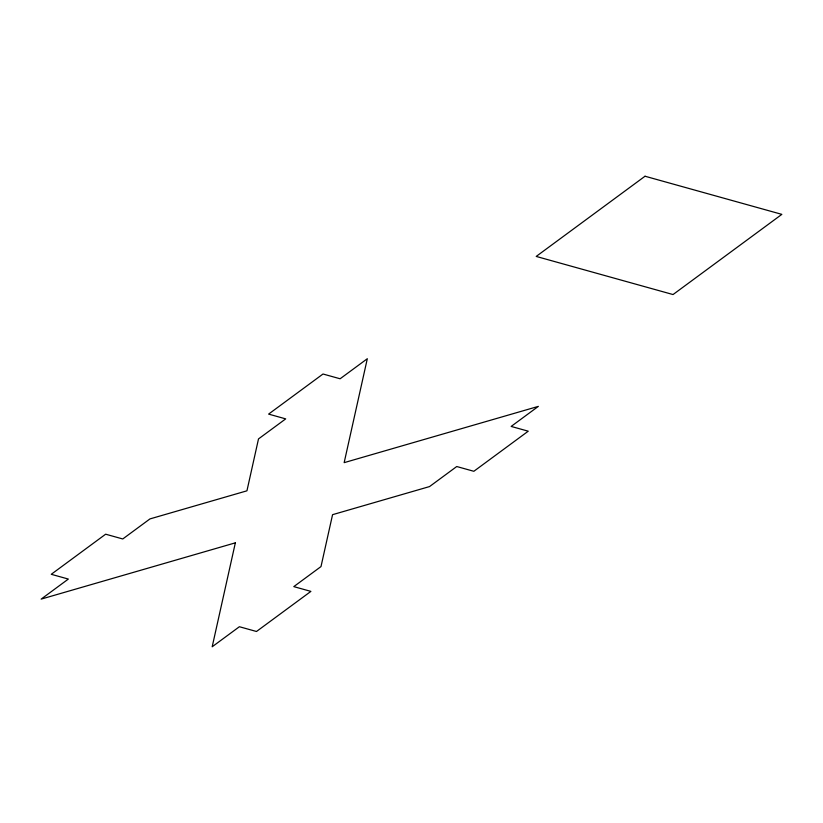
<?xml version="1.0" encoding="UTF-8"?>
<svg xmlns="http://www.w3.org/2000/svg" width="823" height="823" viewBox="0 0 823 823"><rect width="100%" height="100%" fill="white"/><g stroke="black" fill="none" stroke-linecap="round" stroke-linejoin="round"><path stroke-width="1.23" d="M235.347 542.841L212.19 646.765L239.39 626.725L256.488 631.488L310.899 591.387L293.79 586.624L321.001 566.574L332.564 514.673L429.534 486.578L456.744 466.528L473.842 471.291L528.253 431.19L511.145 426.427L538.355 406.377L344.158 462.649L367.315 358.725L340.115 378.775L323.007 374.012L268.607 414.103L285.704 418.876L258.504 438.916L246.941 490.817L149.961 518.912L122.761 538.962L105.653 534.199L51.252 574.3L68.35 579.063L41.15 599.113L235.347 542.841M645.026 176.235L536.205 256.426L673.039 294.552L781.85 214.361L645.026 176.235"/></g></svg>
